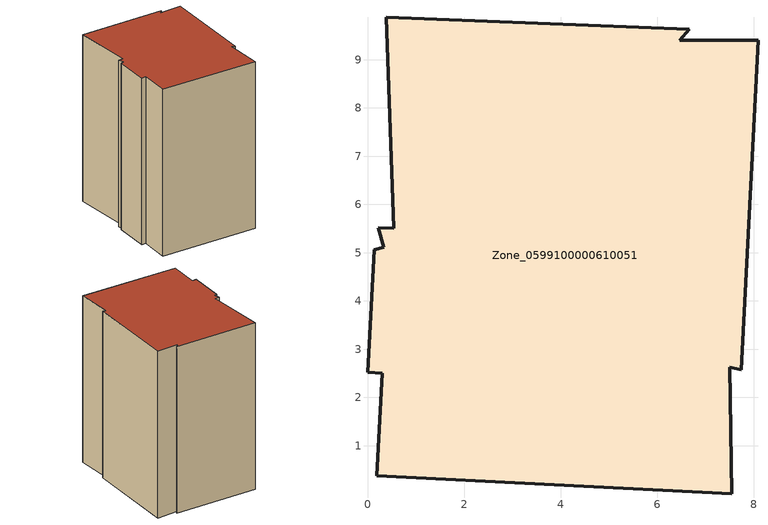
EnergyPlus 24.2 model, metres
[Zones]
Zone_0599100000610051
 floor ground (C_G): 7.55,0 0.19,0.38 0.3,2.5 0,2.52 0.14,5.06 0.33,5.11 0.22,5.51 0.55,5.51 0.39,9.88 6.67,9.62 6.47,9.4 8.09,9.4 7.74,2.58 7.5,2.63 z0
 wall outside (C_F): 0.39,9.88 0.55,5.51 0.22,5.51 0.33,5.11 0.14,5.06 0,2.52 0.3,2.5 0.19,0.38 7.55,0 7.5,2.63 7.74,2.58 8.09,9.4 6.47,9.4 6.67,9.62 0.39,9.88 z0:12.65
 roof outside (C_R): 6.47,9.4 6.67,9.62 0.39,9.88 0.55,5.51 0.22,5.51 0.33,5.11 0.14,5.06 0,2.52 0.3,2.5 0.19,0.38 7.55,0 7.5,2.63 7.74,2.58 8.09,9.4 z12.65
[BUILDING]
Pand.0599100000610051: North Axis=0; Terrain=City; Loads Convergence Tolerance Value=0.04; Temperature Convergence Tolerance Value=0.4; Solar Distribution=FullExterior; Maximum Number of Warmup Days=25; Minimum Number of Warmup Days=1
[Site:Location]
Rotterdam.The.Hague.AP_ZH_NLD Design_Conditions: Latitude=51.96; Longitude=4.45; Time Zone=1; Elevation=-4.5
[SITE:GROUNDTEMPERATURE:BUILDINGSURFACE]
18, 18, 18, 18, 18, 18, 18, 18, 18, 18, 18, 18
[MATERIAL] Thermal Absorptance=0.9; Solar Absorptance=0.7; Visible Absorptance=0.7
Name | Roughness | Thickness | Conductivity | Density | Specific Heat
G.TC.1946 | MediumSmooth | 0.15 | 1 | 540 | 1210
F.TC.1946 | Rough | 0.3 | 0.857143 | 1920 | 840
R.TC.1946 | MediumRough | 0.2 | 0.909091 | 1500 | 1000
[CONSTRUCTION]
C_G: G.TC.1946
C_F: F.TC.1946
C_R: R.TC.1946
[ZONE]
Zone_0599100000610051: Type=1; Multiplier=1; Ceiling Height=Autocalculate; Volume=Autocalculate; Floor Area=autocalculate; Part of Total Floor Area=Yes
[ZONEINFILTRATION:DESIGNFLOWRATE]
Infil_Zone_0599100000610051: Zone or ZoneList or Space or SpaceList=Zone_0599100000610051; Schedule=AlwaysOn; Design Flow Rate Calculation Method=Flow/Area; Flow Rate per Floor Area=0.003; Constant Term Coefficient=1; Temperature Term Coefficient=0; Velocity Term Coefficient=0; Velocity Squared Term Coefficient=0
[HVACTEMPLATE:ZONE:IDEALLOADSAIRSYSTEM]
Zone_0599100000610051: Maximum Heating Supply Air Temperature=50; Minimum Cooling Supply Air Temperature=13; Maximum Heating Supply Air Humidity Ratio=0.0156; Minimum Cooling Supply Air Humidity Ratio=0.0077; Heating Limit=NoLimit; Cooling Limit=NoLimit; Dehumidification Control Type=ConstantSensibleHeatRatio; Cooling Sensible Heat Ratio=0.7; Dehumidification Setpoint=60; Humidification Control Type=None; Humidification Setpoint=30; Outdoor Air Method=None; Outdoor Air Flow Rate per Person=0.00944; Outdoor Air Flow Rate per Zone Floor Area=0; Outdoor Air Flow Rate per Zone=0; Demand Controlled Ventilation Type=None; Outdoor Air Economizer Type=NoEconomizer; Heat Recovery Type=None; Sensible Heat Recovery Effectiveness=0.7; Latent Heat Recovery Effectiveness=0.65
[ZONECONTROL:THERMOSTAT]
ThermostatControl_Zone_0599100000610051: Zone or ZoneList=Zone_0599100000610051; Control Type Schedule=DualSetpointControlType; Control 1=Thermostat_Zone_0599100000610051; Temperature Difference Between Cutout And Setpoint=0
[THERMOSTATSETPOINT:DUALSETPOINT]
Thermostat_Zone_0599100000610051: Heating Setpoint Temperature Schedule=HeatingSetpoint_Zone_0599100000610051; Cooling Setpoint Temperature Schedule=CoolingSetpoint_Zone_0599100000610051
[SCHEDULE:COMPACT]
HeatingSetpoint_Zone_0599100000610051: Through: 12/31, For: AllDays, Until: 24:00, 21
CoolingSetpoint_Zone_0599100000610051: Through: 12/31, For: AllDays, Until: 24:00, 24
DualSetpointControlType: Through: 12/31, For: AllDays, Until: 24:00, 4
AlwaysOn: Through: 12/31, For: AllDays, Until: 24:00, 1
